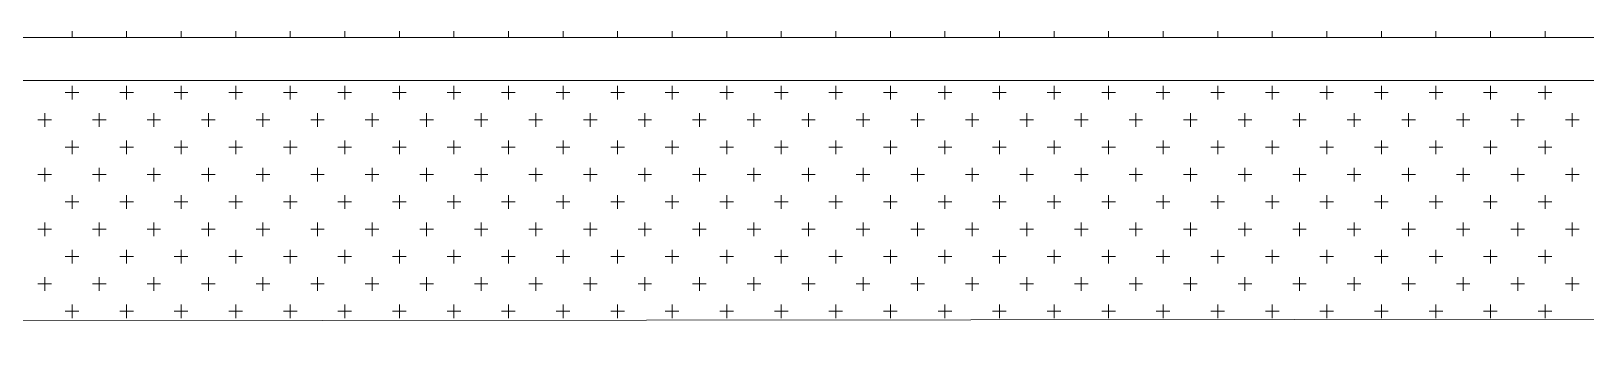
# Model space of a CAD drawing. Header units: millimetres. Extents: x -395 to 1008, y 9 to 692.
# Drawn here: x -310.011 to -306.392, y 26.772 to 27.51 of the extents above; entities that cross this region are included whole.
import ezdxf

# ---------------------------------------------------------------- set-up
doc = ezdxf.new("R2010")
doc.units = ezdxf.units.MM
doc.header["$LTSCALE"] = 0.1
doc.header["$MEASUREMENT"] = 0
doc.layers.add('.10 ultra fina', color=240, linetype='Continuous', lineweight=5)

# ---------------------------------------------------------------- blocks, each defined once
blk = doc.blocks.new('etwew')
at = {"layer": '.10 ultra fina', "color": 240, "lineweight": 5}
for p, q in [((383.2839, 87.5823), (383.2839, 87.5971)), ((383.4109, 87.5823), (383.4109, 87.5971)), ((383.5379, 87.5823), (383.5379, 87.5971)), ((383.6649, 87.5823), (383.6649, 87.5971)), ((383.7919, 87.5823), (383.7919, 87.5971)), ((383.9189, 87.5823), (383.9189, 87.5971)), ((384.0459, 87.5823), (384.0459, 87.5971)), ((384.1729, 87.5823), (384.1729, 87.5971)), ((384.2999, 87.5823), (384.2999, 87.5971)), ((384.4269, 87.5823), (384.4269, 87.5971)), ((384.5539, 87.5823), (384.5539, 87.5971)), ((384.6809, 87.5823), (384.6809, 87.5971)), ((384.8079, 87.5823), (384.8079, 87.5971)), ((384.9349, 87.5823), (384.9349, 87.5971)), ((385.0619, 87.5823), (385.0619, 87.5971)), ((385.1889, 87.5823), (385.1889, 87.5971)), ((385.3159, 87.5823), (385.3159, 87.5971)), ((385.4429, 87.5823), (385.4429, 87.5971)), ((385.5699, 87.5823), (385.5699, 87.5971)), ((385.6969, 87.5823), (385.6969, 87.5971)), ((385.8239, 87.5823), (385.8239, 87.5971)), ((385.9509, 87.5823), (385.9509, 87.5971)), ((386.0779, 87.5823), (386.0779, 87.5971)), ((386.2049, 87.5823), (386.2049, 87.5971)), ((386.3319, 87.5823), (386.3319, 87.5971)), ((386.4589, 87.5823), (386.4589, 87.5971)), ((386.5859, 87.5823), (386.5859, 87.5971)), ((386.7129, 87.5823), (386.7129, 87.5971)), ((356.4279, 87.5823), (389.4639, 87.5823)), ((356.4279, 87.4823), (389.518, 87.4823)), ((383.268, 87.4542), (383.2997, 87.4542)), ((383.2839, 87.4383), (383.2839, 87.4701)), ((383.395, 87.4542), (383.4267, 87.4542)), ((383.4109, 87.4383), (383.4109, 87.4701)), ((383.522, 87.4542), (383.5537, 87.4542)), ((383.5379, 87.4383), (383.5379, 87.4701)), ((383.649, 87.4542), (383.6807, 87.4542)), ((383.6649, 87.4383), (383.6649, 87.4701)), ((383.776, 87.4542), (383.8077, 87.4542)), ((383.7919, 87.4383), (383.7919, 87.4701)), ((383.903, 87.4542), (383.9347, 87.4542)), ((383.9189, 87.4383), (383.9189, 87.4701)), ((384.03, 87.4542), (384.0617, 87.4542)), ((384.0459, 87.4383), (384.0459, 87.4701)), ((384.157, 87.4542), (384.1887, 87.4542)), ((384.1729, 87.4383), (384.1729, 87.4701)), ((384.284, 87.4542), (384.3157, 87.4542)), ((384.2999, 87.4383), (384.2999, 87.4701)), ((384.411, 87.4542), (384.4427, 87.4542)), ((384.4269, 87.4383), (384.4269, 87.4701)), ((384.538, 87.4542), (384.5697, 87.4542)), ((384.5539, 87.4383), (384.5539, 87.4701)), ((384.665, 87.4542), (384.6967, 87.4542)), ((384.6809, 87.4383), (384.6809, 87.4701)), ((384.792, 87.4542), (384.8237, 87.4542)), ((384.8079, 87.4383), (384.8079, 87.4701)), ((384.919, 87.4542), (384.9507, 87.4542)), ((384.9349, 87.4383), (384.9349, 87.4701)), ((385.046, 87.4542), (385.0777, 87.4542)), ((385.0619, 87.4383), (385.0619, 87.4701)), ((385.173, 87.4542), (385.2047, 87.4542)), ((385.1889, 87.4383), (385.1889, 87.4701)), ((385.3, 87.4542), (385.3317, 87.4542)), ((385.3159, 87.4383), (385.3159, 87.4701)), ((385.427, 87.4542), (385.4587, 87.4542)), ((385.4429, 87.4383), (385.4429, 87.4701)), ((385.554, 87.4542), (385.5857, 87.4542)), ((385.5699, 87.4383), (385.5699, 87.4701)), ((385.681, 87.4542), (385.7127, 87.4542)), ((385.6969, 87.4383), (385.6969, 87.4701)), ((385.808, 87.4542), (385.8397, 87.4542)), ((385.8239, 87.4383), (385.8239, 87.4701)), ((385.935, 87.4542), (385.9667, 87.4542)), ((385.9509, 87.4383), (385.9509, 87.4701)), ((386.062, 87.4542), (386.0937, 87.4542)), ((386.0779, 87.4383), (386.0779, 87.4701)), ((386.189, 87.4542), (386.2207, 87.4542)), ((386.2049, 87.4383), (386.2049, 87.4701)), ((386.316, 87.4542), (386.3477, 87.4542)), ((386.3319, 87.4383), (386.3319, 87.4701)), ((386.443, 87.4542), (386.4747, 87.4542)), ((386.4589, 87.4383), (386.4589, 87.4701)), ((386.57, 87.4542), (386.6017, 87.4542)), ((386.5859, 87.4383), (386.5859, 87.4701)), ((386.697, 87.4542), (386.7287, 87.4542)), ((386.7129, 87.4383), (386.7129, 87.4701)), ((383.2045, 87.3907), (383.2362, 87.3907)), ((383.2204, 87.3748), (383.2204, 87.4066)), ((383.3315, 87.3907), (383.3632, 87.3907)), ((383.3474, 87.3748), (383.3474, 87.4066)), ((383.4585, 87.3907), (383.4902, 87.3907)), ((383.4744, 87.3748), (383.4744, 87.4066)), ((383.5855, 87.3907), (383.6172, 87.3907)), ((383.6014, 87.3748), (383.6014, 87.4066)), ((383.7125, 87.3907), (383.7442, 87.3907)), ((383.7284, 87.3748), (383.7284, 87.4066)), ((383.8395, 87.3907), (383.8712, 87.3907)), ((383.8554, 87.3748), (383.8554, 87.4066)), ((383.9665, 87.3907), (383.9982, 87.3907)), ((383.9824, 87.3748), (383.9824, 87.4066)), ((384.0935, 87.3907), (384.1252, 87.3907)), ((384.1094, 87.3748), (384.1094, 87.4066)), ((384.2205, 87.3907), (384.2522, 87.3907)), ((384.2364, 87.3748), (384.2364, 87.4066)), ((384.3475, 87.3907), (384.3792, 87.3907)), ((384.3634, 87.3748), (384.3634, 87.4066)), ((384.4745, 87.3907), (384.5062, 87.3907)), ((384.4904, 87.3748), (384.4904, 87.4066)), ((384.6015, 87.3907), (384.6332, 87.3907)), ((384.6174, 87.3748), (384.6174, 87.4066)), ((384.7285, 87.3907), (384.7602, 87.3907)), ((384.7444, 87.3748), (384.7444, 87.4066)), ((384.8555, 87.3907), (384.8872, 87.3907)), ((384.8714, 87.3748), (384.8714, 87.4066)), ((384.9825, 87.3907), (385.0142, 87.3907)), ((384.9984, 87.3748), (384.9984, 87.4066)), ((385.1095, 87.3907), (385.1412, 87.3907)), ((385.1254, 87.3748), (385.1254, 87.4066)), ((385.2365, 87.3907), (385.2682, 87.3907)), ((385.2524, 87.3748), (385.2524, 87.4066)), ((385.3635, 87.3907), (385.3952, 87.3907)), ((385.3794, 87.3748), (385.3794, 87.4066)), ((385.4905, 87.3907), (385.5222, 87.3907)), ((385.5064, 87.3748), (385.5064, 87.4066)), ((385.6175, 87.3907), (385.6492, 87.3907)), ((385.6334, 87.3748), (385.6334, 87.4066)), ((385.7445, 87.3907), (385.7762, 87.3907)), ((385.7604, 87.3748), (385.7604, 87.4066)), ((385.8715, 87.3907), (385.9032, 87.3907)), ((385.8874, 87.3748), (385.8874, 87.4066)), ((385.9985, 87.3907), (386.0302, 87.3907)), ((386.0144, 87.3748), (386.0144, 87.4066)), ((386.1255, 87.3907), (386.1572, 87.3907)), ((386.1414, 87.3748), (386.1414, 87.4066)), ((386.2525, 87.3907), (386.2842, 87.3907)), ((386.2684, 87.3748), (386.2684, 87.4066)), ((386.3795, 87.3907), (386.4112, 87.3907)), ((386.3954, 87.3748), (386.3954, 87.4066)), ((386.5065, 87.3907), (386.5382, 87.3907)), ((386.5224, 87.3748), (386.5224, 87.4066)), ((386.6335, 87.3907), (386.6652, 87.3907)), ((386.6494, 87.3748), (386.6494, 87.4066)), ((386.7605, 87.3907), (386.7922, 87.3907)), ((386.7764, 87.3748), (386.7764, 87.4066)), ((383.2839, 87.3113), (383.2839, 87.3431)), ((383.4109, 87.3113), (383.4109, 87.3431)), ((383.5379, 87.3113), (383.5379, 87.3431)), ((383.6649, 87.3113), (383.6649, 87.3431)), ((383.7919, 87.3113), (383.7919, 87.3431)), ((383.9189, 87.3113), (383.9189, 87.3431)), ((384.0459, 87.3113), (384.0459, 87.3431)), ((384.1729, 87.3113), (384.1729, 87.3431)), ((384.2999, 87.3113), (384.2999, 87.3431)), ((384.4269, 87.3113), (384.4269, 87.3431)), ((384.5539, 87.3113), (384.5539, 87.3431)), ((384.6809, 87.3113), (384.6809, 87.3431)), ((384.8079, 87.3113), (384.8079, 87.3431)), ((384.9349, 87.3113), (384.9349, 87.3431)), ((385.0619, 87.3113), (385.0619, 87.3431)), ((385.1889, 87.3113), (385.1889, 87.3431)), ((385.3159, 87.3113), (385.3159, 87.3431)), ((385.4429, 87.3113), (385.4429, 87.3431)), ((385.5699, 87.3113), (385.5699, 87.3431)), ((385.6969, 87.3113), (385.6969, 87.3431)), ((385.8239, 87.3113), (385.8239, 87.3431)), ((385.9509, 87.3113), (385.9509, 87.3431)), ((386.0779, 87.3113), (386.0779, 87.3431)), ((386.2049, 87.3113), (386.2049, 87.3431)), ((386.3319, 87.3113), (386.3319, 87.3431)), ((386.4589, 87.3113), (386.4589, 87.3431)), ((386.5859, 87.3113), (386.5859, 87.3431)), ((386.7129, 87.3113), (386.7129, 87.3431)), ((383.268, 87.3272), (383.2997, 87.3272)), ((383.395, 87.3272), (383.4267, 87.3272)), ((383.522, 87.3272), (383.5537, 87.3272)), ((383.649, 87.3272), (383.6807, 87.3272)), ((383.776, 87.3272), (383.8077, 87.3272)), ((383.903, 87.3272), (383.9347, 87.3272)), ((384.03, 87.3272), (384.0617, 87.3272)), ((384.157, 87.3272), (384.1887, 87.3272)), ((384.284, 87.3272), (384.3157, 87.3272)), ((384.411, 87.3272), (384.4427, 87.3272)), ((384.538, 87.3272), (384.5697, 87.3272)), ((384.665, 87.3272), (384.6967, 87.3272)), ((384.792, 87.3272), (384.8237, 87.3272)), ((384.919, 87.3272), (384.9507, 87.3272)), ((385.046, 87.3272), (385.0777, 87.3272)), ((385.173, 87.3272), (385.2047, 87.3272)), ((385.3, 87.3272), (385.3317, 87.3272)), ((385.427, 87.3272), (385.4587, 87.3272)), ((385.554, 87.3272), (385.5857, 87.3272)), ((385.681, 87.3272), (385.7127, 87.3272)), ((385.808, 87.3272), (385.8397, 87.3272)), ((385.935, 87.3272), (385.9667, 87.3272)), ((386.062, 87.3272), (386.0937, 87.3272)), ((386.189, 87.3272), (386.2207, 87.3272)), ((386.316, 87.3272), (386.3477, 87.3272)), ((386.443, 87.3272), (386.4747, 87.3272)), ((386.57, 87.3272), (386.6017, 87.3272)), ((386.697, 87.3272), (386.7287, 87.3272)), ((383.2204, 87.2478), (383.2204, 87.2796)), ((383.3474, 87.2478), (383.3474, 87.2796)), ((383.4744, 87.2478), (383.4744, 87.2796)), ((383.6014, 87.2478), (383.6014, 87.2796)), ((383.7284, 87.2478), (383.7284, 87.2796)), ((383.8554, 87.2478), (383.8554, 87.2796)), ((383.9824, 87.2478), (383.9824, 87.2796)), ((384.1094, 87.2478), (384.1094, 87.2796)), ((384.2364, 87.2478), (384.2364, 87.2796)), ((384.3634, 87.2478), (384.3634, 87.2796)), ((384.4904, 87.2478), (384.4904, 87.2796)), ((384.6174, 87.2478), (384.6174, 87.2796)), ((384.7444, 87.2478), (384.7444, 87.2796)), ((384.8714, 87.2478), (384.8714, 87.2796)), ((384.9984, 87.2478), (384.9984, 87.2796)), ((385.1254, 87.2478), (385.1254, 87.2796)), ((385.2524, 87.2478), (385.2524, 87.2796)), ((385.3794, 87.2478), (385.3794, 87.2796)), ((385.5064, 87.2478), (385.5064, 87.2796)), ((385.6334, 87.2478), (385.6334, 87.2796)), ((385.7604, 87.2478), (385.7604, 87.2796)), ((385.8874, 87.2478), (385.8874, 87.2796)), ((386.0144, 87.2478), (386.0144, 87.2796)), ((386.1414, 87.2478), (386.1414, 87.2796)), ((386.2684, 87.2478), (386.2684, 87.2796)), ((386.3954, 87.2478), (386.3954, 87.2796)), ((386.5224, 87.2478), (386.5224, 87.2796)), ((386.6494, 87.2478), (386.6494, 87.2796)), ((386.7764, 87.2478), (386.7764, 87.2796)), ((383.2045, 87.2637), (383.2362, 87.2637)), ((383.3315, 87.2637), (383.3632, 87.2637)), ((383.4585, 87.2637), (383.4902, 87.2637)), ((383.5855, 87.2637), (383.6172, 87.2637)), ((383.7125, 87.2637), (383.7442, 87.2637)), ((383.8395, 87.2637), (383.8712, 87.2637)), ((383.9665, 87.2637), (383.9982, 87.2637)), ((384.0935, 87.2637), (384.1252, 87.2637)), ((384.2205, 87.2637), (384.2522, 87.2637)), ((384.3475, 87.2637), (384.3792, 87.2637)), ((384.4745, 87.2637), (384.5062, 87.2637)), ((384.6015, 87.2637), (384.6332, 87.2637)), ((384.7285, 87.2637), (384.7602, 87.2637)), ((384.8555, 87.2637), (384.8872, 87.2637)), ((384.9825, 87.2637), (385.0142, 87.2637)), ((385.1095, 87.2637), (385.1412, 87.2637)), ((385.2365, 87.2637), (385.2682, 87.2637)), ((385.3635, 87.2637), (385.3952, 87.2637)), ((385.4905, 87.2637), (385.5222, 87.2637)), ((385.6175, 87.2637), (385.6492, 87.2637)), ((385.7445, 87.2637), (385.7762, 87.2637)), ((385.8715, 87.2637), (385.9032, 87.2637)), ((385.9985, 87.2637), (386.0302, 87.2637)), ((386.1255, 87.2637), (386.1572, 87.2637)), ((386.2525, 87.2637), (386.2842, 87.2637)), ((386.3795, 87.2637), (386.4112, 87.2637)), ((386.5065, 87.2637), (386.5382, 87.2637)), ((386.6335, 87.2637), (386.6652, 87.2637)), ((386.7605, 87.2637), (386.7922, 87.2637)), ((383.268, 87.2002), (383.2997, 87.2002)), ((383.2839, 87.1843), (383.2839, 87.2161)), ((383.395, 87.2002), (383.4267, 87.2002)), ((383.4109, 87.1843), (383.4109, 87.2161)), ((383.522, 87.2002), (383.5537, 87.2002)), ((383.5379, 87.1843), (383.5379, 87.2161)), ((383.649, 87.2002), (383.6807, 87.2002)), ((383.6649, 87.1843), (383.6649, 87.2161)), ((383.776, 87.2002), (383.8077, 87.2002)), ((383.7919, 87.1843), (383.7919, 87.2161)), ((383.903, 87.2002), (383.9347, 87.2002)), ((383.9189, 87.1843), (383.9189, 87.2161)), ((384.03, 87.2002), (384.0617, 87.2002)), ((384.0459, 87.1843), (384.0459, 87.2161)), ((384.157, 87.2002), (384.1887, 87.2002)), ((384.1729, 87.1843), (384.1729, 87.2161)), ((384.284, 87.2002), (384.3157, 87.2002)), ((384.2999, 87.1843), (384.2999, 87.2161)), ((384.411, 87.2002), (384.4427, 87.2002)), ((384.4269, 87.1843), (384.4269, 87.2161)), ((384.538, 87.2002), (384.5697, 87.2002)), ((384.5539, 87.1843), (384.5539, 87.2161)), ((384.665, 87.2002), (384.6967, 87.2002)), ((384.6809, 87.1843), (384.6809, 87.2161)), ((384.792, 87.2002), (384.8237, 87.2002)), ((384.8079, 87.1843), (384.8079, 87.2161)), ((384.919, 87.2002), (384.9507, 87.2002)), ((384.9349, 87.1843), (384.9349, 87.2161)), ((385.046, 87.2002), (385.0777, 87.2002)), ((385.0619, 87.1843), (385.0619, 87.2161)), ((385.173, 87.2002), (385.2047, 87.2002)), ((385.1889, 87.1843), (385.1889, 87.2161)), ((385.3, 87.2002), (385.3317, 87.2002)), ((385.3159, 87.1843), (385.3159, 87.2161)), ((385.427, 87.2002), (385.4587, 87.2002)), ((385.4429, 87.1843), (385.4429, 87.2161)), ((385.554, 87.2002), (385.5857, 87.2002)), ((385.5699, 87.1843), (385.5699, 87.2161)), ((385.681, 87.2002), (385.7127, 87.2002)), ((385.6969, 87.1843), (385.6969, 87.2161)), ((385.808, 87.2002), (385.8397, 87.2002)), ((385.8239, 87.1843), (385.8239, 87.2161)), ((385.935, 87.2002), (385.9667, 87.2002)), ((385.9509, 87.1843), (385.9509, 87.2161)), ((386.062, 87.2002), (386.0937, 87.2002)), ((386.0779, 87.1843), (386.0779, 87.2161)), ((386.189, 87.2002), (386.2207, 87.2002)), ((386.2049, 87.1843), (386.2049, 87.2161)), ((386.316, 87.2002), (386.3477, 87.2002)), ((386.3319, 87.1843), (386.3319, 87.2161)), ((386.443, 87.2002), (386.4747, 87.2002)), ((386.4589, 87.1843), (386.4589, 87.2161)), ((386.57, 87.2002), (386.6017, 87.2002)), ((386.5859, 87.1843), (386.5859, 87.2161)), ((386.697, 87.2002), (386.7287, 87.2002)), ((386.7129, 87.1843), (386.7129, 87.2161)), ((383.2045, 87.1367), (383.2362, 87.1367)), ((383.2204, 87.1208), (383.2204, 87.1526)), ((383.3315, 87.1367), (383.3632, 87.1367)), ((383.3474, 87.1208), (383.3474, 87.1526)), ((383.4585, 87.1367), (383.4902, 87.1367)), ((383.4744, 87.1208), (383.4744, 87.1526)), ((383.5855, 87.1367), (383.6172, 87.1367)), ((383.6014, 87.1208), (383.6014, 87.1526)), ((383.7125, 87.1367), (383.7442, 87.1367)), ((383.7284, 87.1208), (383.7284, 87.1526)), ((383.8395, 87.1367), (383.8712, 87.1367)), ((383.8554, 87.1208), (383.8554, 87.1526)), ((383.9665, 87.1367), (383.9982, 87.1367)), ((383.9824, 87.1208), (383.9824, 87.1526)), ((384.0935, 87.1367), (384.1252, 87.1367)), ((384.1094, 87.1208), (384.1094, 87.1526)), ((384.2205, 87.1367), (384.2522, 87.1367)), ((384.2364, 87.1208), (384.2364, 87.1526)), ((384.3475, 87.1367), (384.3792, 87.1367)), ((384.3634, 87.1208), (384.3634, 87.1526)), ((384.4745, 87.1367), (384.5062, 87.1367)), ((384.4904, 87.1208), (384.4904, 87.1526)), ((384.6015, 87.1367), (384.6332, 87.1367)), ((384.6174, 87.1208), (384.6174, 87.1526)), ((384.7285, 87.1367), (384.7602, 87.1367)), ((384.7444, 87.1208), (384.7444, 87.1526)), ((384.8555, 87.1367), (384.8872, 87.1367)), ((384.8714, 87.1208), (384.8714, 87.1526)), ((384.9825, 87.1367), (385.0142, 87.1367)), ((384.9984, 87.1208), (384.9984, 87.1526)), ((385.1095, 87.1367), (385.1412, 87.1367)), ((385.1254, 87.1208), (385.1254, 87.1526)), ((385.2365, 87.1367), (385.2682, 87.1367)), ((385.2524, 87.1208), (385.2524, 87.1526)), ((385.3635, 87.1367), (385.3952, 87.1367)), ((385.3794, 87.1208), (385.3794, 87.1526)), ((385.4905, 87.1367), (385.5222, 87.1367)), ((385.5064, 87.1208), (385.5064, 87.1526)), ((385.6175, 87.1367), (385.6492, 87.1367)), ((385.6334, 87.1208), (385.6334, 87.1526)), ((385.7445, 87.1367), (385.7762, 87.1367)), ((385.7604, 87.1208), (385.7604, 87.1526)), ((385.8715, 87.1367), (385.9032, 87.1367)), ((385.8874, 87.1208), (385.8874, 87.1526)), ((385.9985, 87.1367), (386.0302, 87.1367)), ((386.0144, 87.1208), (386.0144, 87.1526)), ((386.1255, 87.1367), (386.1572, 87.1367)), ((386.1414, 87.1208), (386.1414, 87.1526)), ((386.2525, 87.1367), (386.2842, 87.1367)), ((386.2684, 87.1208), (386.2684, 87.1526)), ((386.3795, 87.1367), (386.4112, 87.1367)), ((386.3954, 87.1208), (386.3954, 87.1526)), ((386.5065, 87.1367), (386.5382, 87.1367)), ((386.5224, 87.1208), (386.5224, 87.1526)), ((386.6335, 87.1367), (386.6652, 87.1367)), ((386.6494, 87.1208), (386.6494, 87.1526)), ((386.7605, 87.1367), (386.7922, 87.1367)), ((386.7764, 87.1208), (386.7764, 87.1526)), ((383.2839, 87.0573), (383.2839, 87.0891)), ((383.4109, 87.0573), (383.4109, 87.0891)), ((383.5379, 87.0573), (383.5379, 87.0891)), ((383.6649, 87.0573), (383.6649, 87.0891)), ((383.7919, 87.0573), (383.7919, 87.0891)), ((383.9189, 87.0573), (383.9189, 87.0891)), ((384.0459, 87.0573), (384.0459, 87.0891)), ((384.1729, 87.0573), (384.1729, 87.0891)), ((384.2999, 87.0573), (384.2999, 87.0891)), ((384.4269, 87.0573), (384.4269, 87.0891)), ((384.5539, 87.0573), (384.5539, 87.0891)), ((384.6809, 87.0573), (384.6809, 87.0891)), ((384.8079, 87.0573), (384.8079, 87.0891)), ((384.9349, 87.0573), (384.9349, 87.0891)), ((385.0619, 87.0573), (385.0619, 87.0891)), ((385.1889, 87.0573), (385.1889, 87.0891)), ((385.3159, 87.0573), (385.3159, 87.0891)), ((385.4429, 87.0573), (385.4429, 87.0891)), ((385.5699, 87.0573), (385.5699, 87.0891)), ((385.6969, 87.0573), (385.6969, 87.0891)), ((385.8239, 87.0573), (385.8239, 87.0891)), ((385.9509, 87.0573), (385.9509, 87.0891)), ((386.0779, 87.0573), (386.0779, 87.0891)), ((386.2049, 87.0573), (386.2049, 87.0891)), ((386.3319, 87.0573), (386.3319, 87.0891)), ((386.4589, 87.0573), (386.4589, 87.0891)), ((386.5859, 87.0573), (386.5859, 87.0891)), ((386.7129, 87.0573), (386.7129, 87.0891)), ((383.268, 87.0732), (383.2997, 87.0732)), ((383.395, 87.0732), (383.4267, 87.0732)), ((383.522, 87.0732), (383.5537, 87.0732)), ((383.649, 87.0732), (383.6807, 87.0732)), ((383.776, 87.0732), (383.8077, 87.0732)), ((383.903, 87.0732), (383.9347, 87.0732)), ((384.03, 87.0732), (384.0617, 87.0732)), ((384.157, 87.0732), (384.1887, 87.0732)), ((384.284, 87.0732), (384.3157, 87.0732)), ((384.411, 87.0732), (384.4427, 87.0732)), ((384.538, 87.0732), (384.5697, 87.0732)), ((384.665, 87.0732), (384.6967, 87.0732)), ((384.792, 87.0732), (384.8237, 87.0732)), ((384.919, 87.0732), (384.9507, 87.0732)), ((385.046, 87.0732), (385.0777, 87.0732)), ((385.173, 87.0732), (385.2047, 87.0732)), ((385.3, 87.0732), (385.3317, 87.0732)), ((385.427, 87.0732), (385.4587, 87.0732)), ((385.554, 87.0732), (385.5857, 87.0732)), ((385.681, 87.0732), (385.7127, 87.0732)), ((385.808, 87.0732), (385.8397, 87.0732)), ((385.935, 87.0732), (385.9667, 87.0732)), ((386.062, 87.0732), (386.0937, 87.0732)), ((386.189, 87.0732), (386.2207, 87.0732)), ((386.316, 87.0732), (386.3477, 87.0732)), ((386.443, 87.0732), (386.4747, 87.0732)), ((386.57, 87.0732), (386.6017, 87.0732)), ((386.697, 87.0732), (386.7287, 87.0732)), ((383.2204, 86.9938), (383.2204, 87.0256)), ((383.3474, 86.9938), (383.3474, 87.0256)), ((383.4744, 86.9938), (383.4744, 87.0256)), ((383.6014, 86.9938), (383.6014, 87.0256)), ((383.7284, 86.9938), (383.7284, 87.0256)), ((383.8554, 86.9938), (383.8554, 87.0256)), ((383.9824, 86.9938), (383.9824, 87.0256)), ((384.1094, 86.9938), (384.1094, 87.0256)), ((384.2364, 86.9938), (384.2364, 87.0256)), ((384.3634, 86.9938), (384.3634, 87.0256)), ((384.4904, 86.9938), (384.4904, 87.0256)), ((384.6174, 86.9938), (384.6174, 87.0256)), ((384.7444, 86.9938), (384.7444, 87.0256)), ((384.8714, 86.9938), (384.8714, 87.0256)), ((384.9984, 86.9938), (384.9984, 87.0256)), ((385.1254, 86.9938), (385.1254, 87.0256)), ((385.2524, 86.9938), (385.2524, 87.0256)), ((385.3794, 86.9938), (385.3794, 87.0256)), ((385.5064, 86.9938), (385.5064, 87.0256)), ((385.6334, 86.9938), (385.6334, 87.0256)), ((385.7604, 86.9938), (385.7604, 87.0256)), ((385.8874, 86.9938), (385.8874, 87.0256)), ((386.0144, 86.9938), (386.0144, 87.0256)), ((386.1414, 86.9938), (386.1414, 87.0256)), ((386.2684, 86.9938), (386.2684, 87.0256)), ((386.3954, 86.9938), (386.3954, 87.0256)), ((386.5224, 86.9938), (386.5224, 87.0256)), ((386.6494, 86.9938), (386.6494, 87.0256)), ((386.7764, 86.9938), (386.7764, 87.0256)), ((383.2045, 87.0097), (383.2362, 87.0097)), ((383.3315, 87.0097), (383.3632, 87.0097)), ((383.4585, 87.0097), (383.4902, 87.0097)), ((383.5855, 87.0097), (383.6172, 87.0097)), ((383.7125, 87.0097), (383.7442, 87.0097)), ((383.8395, 87.0097), (383.8712, 87.0097)), ((383.9665, 87.0097), (383.9982, 87.0097)), ((384.0935, 87.0097), (384.1252, 87.0097)), ((384.2205, 87.0097), (384.2522, 87.0097)), ((384.3475, 87.0097), (384.3792, 87.0097)), ((384.4745, 87.0097), (384.5062, 87.0097)), ((384.6015, 87.0097), (384.6332, 87.0097)), ((384.7285, 87.0097), (384.7602, 87.0097)), ((384.8555, 87.0097), (384.8872, 87.0097)), ((384.9825, 87.0097), (385.0142, 87.0097)), ((385.1095, 87.0097), (385.1412, 87.0097)), ((385.2365, 87.0097), (385.2682, 87.0097)), ((385.3635, 87.0097), (385.3952, 87.0097)), ((385.4905, 87.0097), (385.5222, 87.0097)), ((385.6175, 87.0097), (385.6492, 87.0097)), ((385.7445, 87.0097), (385.7762, 87.0097)), ((385.8715, 87.0097), (385.9032, 87.0097)), ((385.9985, 87.0097), (386.0302, 87.0097)), ((386.1255, 87.0097), (386.1572, 87.0097)), ((386.2525, 87.0097), (386.2842, 87.0097)), ((386.3795, 87.0097), (386.4112, 87.0097)), ((386.5065, 87.0097), (386.5382, 87.0097)), ((386.6335, 87.0097), (386.6652, 87.0097)), ((386.7605, 87.0097), (386.7922, 87.0097)), ((383.268, 86.9462), (383.2997, 86.9462)), ((383.2839, 86.9303), (383.2839, 86.9621)), ((383.395, 86.9462), (383.4267, 86.9462)), ((383.4109, 86.9303), (383.4109, 86.9621)), ((383.522, 86.9462), (383.5537, 86.9462)), ((383.5379, 86.9303), (383.5379, 86.9621)), ((383.649, 86.9462), (383.6807, 86.9462)), ((383.6649, 86.9303), (383.6649, 86.9621)), ((383.776, 86.9462), (383.8077, 86.9462)), ((383.7919, 86.9303), (383.7919, 86.9621)), ((383.903, 86.9462), (383.9347, 86.9462)), ((383.9189, 86.9303), (383.9189, 86.9621)), ((384.03, 86.9462), (384.0617, 86.9462)), ((384.0459, 86.9303), (384.0459, 86.9621)), ((384.157, 86.9462), (384.1887, 86.9462)), ((384.1729, 86.9303), (384.1729, 86.9621)), ((384.284, 86.9462), (384.3157, 86.9462)), ((384.2999, 86.9303), (384.2999, 86.9621)), ((384.411, 86.9462), (384.4427, 86.9462)), ((384.4269, 86.9303), (384.4269, 86.9621)), ((384.538, 86.9462), (384.5697, 86.9462)), ((384.5539, 86.9303), (384.5539, 86.9621)), ((384.665, 86.9462), (384.6967, 86.9462)), ((384.6809, 86.9303), (384.6809, 86.9621)), ((384.792, 86.9462), (384.8237, 86.9462)), ((384.8079, 86.9303), (384.8079, 86.9621)), ((384.919, 86.9462), (384.9507, 86.9462)), ((384.9349, 86.9303), (384.9349, 86.9621)), ((385.046, 86.9462), (385.0777, 86.9462)), ((385.0619, 86.9303), (385.0619, 86.9621)), ((385.173, 86.9462), (385.2047, 86.9462)), ((385.1889, 86.9303), (385.1889, 86.9621)), ((385.3, 86.9462), (385.3317, 86.9462)), ((385.3159, 86.9303), (385.3159, 86.9621)), ((385.427, 86.9462), (385.4587, 86.9462)), ((385.4429, 86.9303), (385.4429, 86.9621)), ((385.554, 86.9462), (385.5857, 86.9462)), ((385.5699, 86.9303), (385.5699, 86.9621)), ((385.681, 86.9462), (385.7127, 86.9462)), ((385.6969, 86.9303), (385.6969, 86.9621)), ((385.808, 86.9462), (385.8397, 86.9462)), ((385.8239, 86.9303), (385.8239, 86.9621)), ((385.935, 86.9462), (385.9667, 86.9462)), ((385.9509, 86.9303), (385.9509, 86.9621)), ((386.062, 86.9462), (386.0937, 86.9462)), ((386.0779, 86.9303), (386.0779, 86.9621)), ((386.189, 86.9462), (386.2207, 86.9462)), ((386.2049, 86.9303), (386.2049, 86.9621)), ((386.316, 86.9462), (386.3477, 86.9462)), ((386.3319, 86.9303), (386.3319, 86.9621)), ((386.443, 86.9462), (386.4747, 86.9462)), ((386.4589, 86.9303), (386.4589, 86.9621)), ((386.57, 86.9462), (386.6017, 86.9462)), ((386.5859, 86.9303), (386.5859, 86.9621)), ((386.697, 86.9462), (386.7287, 86.9462)), ((386.7129, 86.9303), (386.7129, 86.9621)), ((317.5781, 86.8589), (394.5752, 86.9355))]:
    blk.add_line(p, q, dxfattribs=at)

msp = doc.modelspace()

# ---------------------------------------------------------------- block references
at = {"layer": '.10 ultra fina', "color": 240, "lineweight": 5}
msp.add_blockref('etwew', (-693.1998, -60.0867), dxfattribs=at)

doc.saveas('drawing.dxf')
